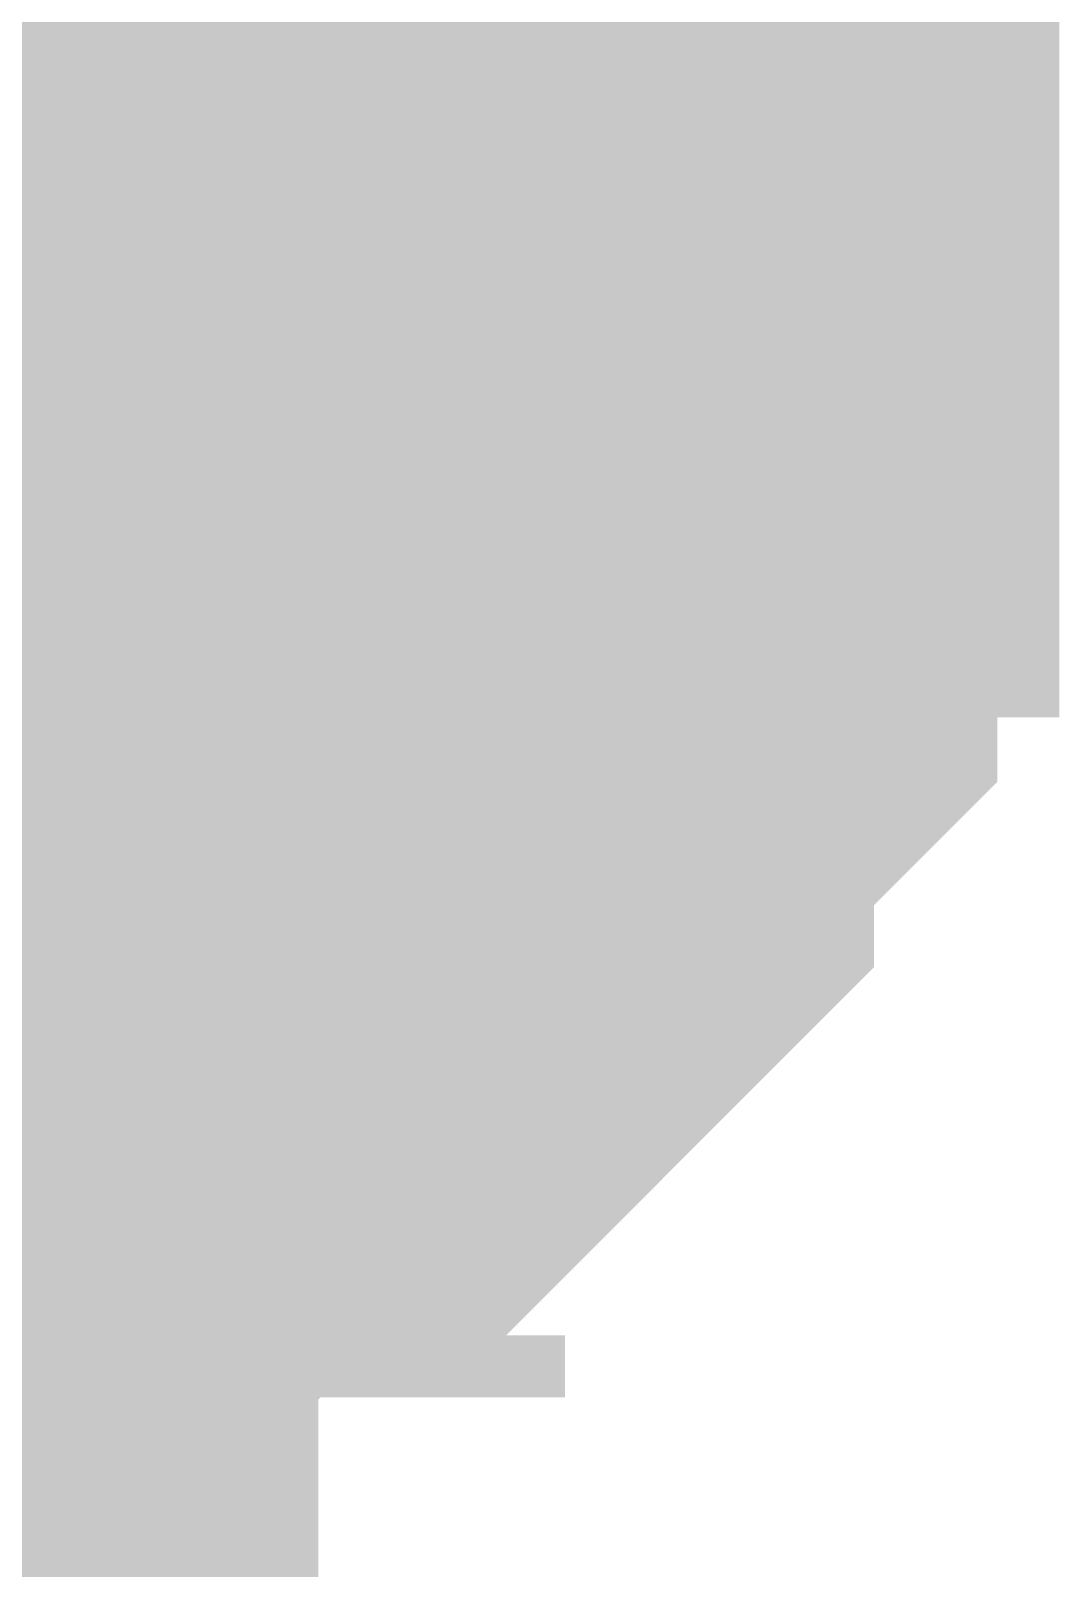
# Model space of a CAD drawing. Header units: inches. Extents: x 0 to 841, y 0 to 594.
# Drawn here: x 772.669 to 773.417, y 246.552 to 247.669 of the extents above; entities that cross this region are included whole.
import ezdxf

# ---------------------------------------------------------------- set-up
doc = ezdxf.new("R2010")
doc.units = ezdxf.units.IN
doc.layers.add('Sheet', color=255, linetype='Continuous')

msp = doc.modelspace()

# ---------------------------------------------------------------- linework, layer by layer
at = {"layer": 'Sheet'}
for points in [[(772.5037, 247.5, 0.7493, 0.7493, 0), (772.5037, 249.9705, 0.7493, 0.7493, 0)], [(772.863, 247.8593, 0.2997, 0.2997, 0), (772.863, 247.8144, 0.2997, 0.2997, 0), (772.863, 247.8144, 0.2997, 0.2997, 0), (772.9079, 247.8144, 0.2997, 0.2997, 0), (772.9079, 247.7695, 0.2997, 0.2997, 0), (772.9079, 247.7695, 0.2997, 0.2997, 0), (772.9528, 247.7246, 0.2997, 0.2997, 0), (772.9528, 247.7246, 0.2997, 0.2997, 0), (772.9528, 247.6797, 0.2997, 0.2997, 0), (772.9528, 247.6797, 0.2997, 0.2997, 0), (772.9528, 247.6348, 0.2997, 0.2997, 0), (772.9978, 247.6348, 0.2997, 0.2997, 0), (772.9978, 247.5898, 0.2997, 0.2997, 0), (772.9978, 247.5898, 0.2997, 0.2997, 0), (772.9978, 247.5449, 0.2997, 0.2997, 0), (772.9978, 247.5449, 0.2997, 0.2997, 0), (772.9978, 247.5, 0.2997, 0.2997, 0)], [(772.863, 247.8593, 0.2997, 0.2997, 0), (772.863, 247.8144, 0.2997, 0.2997, 0), (772.863, 247.8144, 0.2997, 0.2997, 0), (772.9079, 247.8144, 0.2997, 0.2997, 0), (772.9079, 247.7695, 0.2997, 0.2997, 0), (772.9079, 247.7695, 0.2997, 0.2997, 0), (772.9528, 247.7246, 0.2997, 0.2997, 0), (772.9528, 247.7246, 0.2997, 0.2997, 0), (772.9528, 247.6797, 0.2997, 0.2997, 0), (772.9528, 247.6797, 0.2997, 0.2997, 0), (772.9528, 247.6348, 0.2997, 0.2997, 0), (772.9978, 247.6348, 0.2997, 0.2997, 0), (772.9978, 247.5898, 0.2997, 0.2997, 0), (772.9978, 247.5898, 0.2997, 0.2997, 0), (772.9978, 247.5449, 0.2997, 0.2997, 0), (772.9978, 247.5449, 0.2997, 0.2997, 0), (772.9978, 247.5, 0.2997, 0.2997, 0)], [(772.863, 247.8593, 0.2997, 0.2997, 0), (772.863, 247.8144, 0.2997, 0.2997, 0), (772.863, 247.8144, 0.2997, 0.2997, 0), (772.9079, 247.8144, 0.2997, 0.2997, 0), (772.9079, 247.7695, 0.2997, 0.2997, 0), (772.9079, 247.7695, 0.2997, 0.2997, 0), (772.9528, 247.7246, 0.2997, 0.2997, 0), (772.9528, 247.7246, 0.2997, 0.2997, 0), (772.9528, 247.6797, 0.2997, 0.2997, 0), (772.9528, 247.6797, 0.2997, 0.2997, 0), (772.9528, 247.6348, 0.2997, 0.2997, 0), (772.9978, 247.6348, 0.2997, 0.2997, 0), (772.9978, 247.5898, 0.2997, 0.2997, 0), (772.9978, 247.5898, 0.2997, 0.2997, 0), (772.9978, 247.5449, 0.2997, 0.2997, 0), (772.9978, 247.5449, 0.2997, 0.2997, 0), (772.9978, 247.5, 0.2997, 0.2997, 0)], [(773.1774, 247.8593, 0.2997, 0.2997, 0), (773.1774, 247.8144, 0.2997, 0.2997, 0), (773.2223, 247.7695, 0.2997, 0.2997, 0), (773.2223, 247.7695, 0.2997, 0.2997, 0), (773.2223, 247.7246, 0.2997, 0.2997, 0), (773.2223, 247.6797, 0.2997, 0.2997, 0), (773.2673, 247.6348, 0.2997, 0.2997, 0), (773.2673, 247.5898, 0.2997, 0.2997, 0), (773.2673, 247.5898, 0.2997, 0.2997, 0), (773.2673, 247.5449, 0.2997, 0.2997, 0), (773.2673, 247.5, 0.2997, 0.2997, 0)], [(773.1774, 247.8593, 0.2997, 0.2997, 0), (773.1774, 247.8144, 0.2997, 0.2997, 0), (773.2223, 247.7695, 0.2997, 0.2997, 0), (773.2223, 247.7695, 0.2997, 0.2997, 0), (773.2223, 247.7246, 0.2997, 0.2997, 0), (773.2223, 247.6797, 0.2997, 0.2997, 0), (773.2673, 247.6348, 0.2997, 0.2997, 0), (773.2673, 247.5898, 0.2997, 0.2997, 0), (773.2673, 247.5898, 0.2997, 0.2997, 0), (773.2673, 247.5449, 0.2997, 0.2997, 0), (773.2673, 247.5, 0.2997, 0.2997, 0)], [(773.1774, 247.8593, 0.2997, 0.2997, 0), (773.1774, 247.8144, 0.2997, 0.2997, 0), (773.2223, 247.7695, 0.2997, 0.2997, 0), (773.2223, 247.7695, 0.2997, 0.2997, 0), (773.2223, 247.7246, 0.2997, 0.2997, 0), (773.2223, 247.6797, 0.2997, 0.2997, 0), (773.2673, 247.6348, 0.2997, 0.2997, 0), (773.2673, 247.5898, 0.2997, 0.2997, 0), (773.2673, 247.5898, 0.2997, 0.2997, 0), (773.2673, 247.5449, 0.2997, 0.2997, 0), (773.2673, 247.5, 0.2997, 0.2997, 0)], [(773.1774, 247.8593, 0.2997, 0.2997, 0), (773.1774, 247.8144, 0.2997, 0.2997, 0), (773.2223, 247.7695, 0.2997, 0.2997, 0), (773.2223, 247.7695, 0.2997, 0.2997, 0), (773.2223, 247.7246, 0.2997, 0.2997, 0), (773.2223, 247.6797, 0.2997, 0.2997, 0), (773.2673, 247.6348, 0.2997, 0.2997, 0), (773.2673, 247.5898, 0.2997, 0.2997, 0), (773.2673, 247.5898, 0.2997, 0.2997, 0), (773.2673, 247.5449, 0.2997, 0.2997, 0), (773.2673, 247.5, 0.2997, 0.2997, 0)], [(750.001, 247.5, 0.7493, 0.7493, 0), (757.5019, 247.5, 0.7493, 0.7493, 0), (772.5037, 247.5, 0.7493, 0.7493, 0)], [(772.5037, 247.5, 0.7493, 0.7493, 0), (772.5037, 241.975, 0.7493, 0.7493, 0)], [(772.9528, 247.7246, 0.0991, 0.0991, 0), (772.9528, 247.6797, 0.0991, 0.0991, 0), (772.9528, 247.6797, 0.0991, 0.0991, 0), (772.9528, 247.6348, 0.0991, 0.0991, 0), (772.9978, 247.6348, 0.0991, 0.0991, 0), (772.9978, 247.5898, 0.0991, 0.0991, 0), (772.9978, 247.5898, 0.0991, 0.0991, 0), (772.9978, 247.5449, 0.0991, 0.0991, 0), (772.9978, 247.5449, 0.0991, 0.0991, 0), (772.9978, 247.5, 0.0991, 0.0991, 0)], [(772.9528, 247.7246, 0.0991, 0.0991, 0), (772.9528, 247.6797, 0.0991, 0.0991, 0), (772.9528, 247.6797, 0.0991, 0.0991, 0), (772.9528, 247.6348, 0.0991, 0.0991, 0), (772.9978, 247.6348, 0.0991, 0.0991, 0), (772.9978, 247.5898, 0.0991, 0.0991, 0), (772.9978, 247.5898, 0.0991, 0.0991, 0), (772.9978, 247.5449, 0.0991, 0.0991, 0), (772.9978, 247.5449, 0.0991, 0.0991, 0), (772.9978, 247.5, 0.0991, 0.0991, 0)], [(772.9528, 247.7246, 0.0991, 0.0991, 0), (772.9528, 247.6797, 0.0991, 0.0991, 0), (772.9528, 247.6797, 0.0991, 0.0991, 0), (772.9528, 247.6348, 0.0991, 0.0991, 0), (772.9978, 247.6348, 0.0991, 0.0991, 0), (772.9978, 247.5898, 0.0991, 0.0991, 0), (772.9978, 247.5898, 0.0991, 0.0991, 0), (772.9978, 247.5449, 0.0991, 0.0991, 0), (772.9978, 247.5449, 0.0991, 0.0991, 0), (772.9978, 247.5, 0.0991, 0.0991, 0)], [(773.2223, 247.7246, 0.0991, 0.0991, 0), (773.2223, 247.6797, 0.0991, 0.0991, 0), (773.2673, 247.6348, 0.0991, 0.0991, 0), (773.2673, 247.5898, 0.0991, 0.0991, 0), (773.2673, 247.5898, 0.0991, 0.0991, 0), (773.2673, 247.5449, 0.0991, 0.0991, 0), (773.2673, 247.5, 0.0991, 0.0991, 0)], [(773.2223, 247.7246, 0.0991, 0.0991, 0), (773.2223, 247.6797, 0.0991, 0.0991, 0), (773.2673, 247.6348, 0.0991, 0.0991, 0), (773.2673, 247.5898, 0.0991, 0.0991, 0), (773.2673, 247.5898, 0.0991, 0.0991, 0), (773.2673, 247.5449, 0.0991, 0.0991, 0), (773.2673, 247.5, 0.0991, 0.0991, 0)], [(773.2223, 247.7246, 0.0991, 0.0991, 0), (773.2223, 247.6797, 0.0991, 0.0991, 0), (773.2673, 247.6348, 0.0991, 0.0991, 0), (773.2673, 247.5898, 0.0991, 0.0991, 0), (773.2673, 247.5898, 0.0991, 0.0991, 0), (773.2673, 247.5449, 0.0991, 0.0991, 0), (773.2673, 247.5, 0.0991, 0.0991, 0)], [(773.2223, 247.7246, 0.0991, 0.0991, 0), (773.2223, 247.6797, 0.0991, 0.0991, 0), (773.2673, 247.6348, 0.0991, 0.0991, 0), (773.2673, 247.5898, 0.0991, 0.0991, 0), (773.2673, 247.5898, 0.0991, 0.0991, 0), (773.2673, 247.5449, 0.0991, 0.0991, 0), (773.2673, 247.5, 0.0991, 0.0991, 0)], [(773.2673, 247.5, 0.2997, 0.2997, 0), (773.2673, 247.4551, 0.2997, 0.2997, 0), (773.2673, 247.4102, 0.2997, 0.2997, 0), (773.2673, 247.3652, 0.2997, 0.2997, 0), (773.2673, 247.3203, 0.2997, 0.2997, 0), (773.2223, 247.3203, 0.2997, 0.2997, 0), (773.2223, 247.2754, 0.2997, 0.2997, 0), (773.2223, 247.2305, 0.2997, 0.2997, 0), (773.2223, 247.1856, 0.2997, 0.2997, 0), (773.1774, 247.1407, 0.2997, 0.2997, 0), (773.1774, 247.1407, 0.2997, 0.2997, 0), (773.1325, 247.0957, 0.2997, 0.2997, 0), (773.1325, 247.0508, 0.2997, 0.2997, 0), (773.1325, 247.0508, 0.2997, 0.2997, 0), (773.0876, 247.0059, 0.2997, 0.2997, 0), (773.0427, 246.961, 0.2997, 0.2997, 0), (773.0427, 246.961, 0.2997, 0.2997, 0), (772.9978, 246.9161, 0.2997, 0.2997, 0), (772.9978, 246.9161, 0.2997, 0.2997, 0), (772.9528, 246.8711, 0.2997, 0.2997, 0), (772.9079, 246.8711, 0.2997, 0.2997, 0), (772.9079, 246.8262, 0.2997, 0.2997, 0), (772.863, 246.8262, 0.2997, 0.2997, 0), (772.8181, 246.8262, 0.2997, 0.2997, 0), (772.7732, 246.7813, 0.2997, 0.2997, 0), (772.7732, 246.7813, 0.2997, 0.2997, 0), (772.7283, 246.7813, 0.2997, 0.2997, 0), (772.6833, 246.7364, 0.2997, 0.2997, 0), (772.6384, 246.7364, 0.2997, 0.2997, 0), (772.5935, 246.7364, 0.2997, 0.2997, 0), (772.5935, 246.7364, 0.2997, 0.2997, 0), (772.5486, 246.7364, 0.2997, 0.2997, 0), (772.5037, 246.7364, 0.2997, 0.2997, 0)], [(773.2673, 247.5, 0.2997, 0.2997, 0), (773.2673, 247.4551, 0.2997, 0.2997, 0), (773.2673, 247.4102, 0.2997, 0.2997, 0), (773.2673, 247.3652, 0.2997, 0.2997, 0), (773.2673, 247.3203, 0.2997, 0.2997, 0), (773.2223, 247.3203, 0.2997, 0.2997, 0), (773.2223, 247.2754, 0.2997, 0.2997, 0), (773.2223, 247.2305, 0.2997, 0.2997, 0), (773.2223, 247.1856, 0.2997, 0.2997, 0), (773.1774, 247.1407, 0.2997, 0.2997, 0), (773.1774, 247.1407, 0.2997, 0.2997, 0), (773.1325, 247.0957, 0.2997, 0.2997, 0), (773.1325, 247.0508, 0.2997, 0.2997, 0), (773.1325, 247.0508, 0.2997, 0.2997, 0), (773.0876, 247.0059, 0.2997, 0.2997, 0), (773.0427, 246.961, 0.2997, 0.2997, 0), (773.0427, 246.961, 0.2997, 0.2997, 0), (772.9978, 246.9161, 0.2997, 0.2997, 0), (772.9978, 246.9161, 0.2997, 0.2997, 0), (772.9528, 246.8711, 0.2997, 0.2997, 0), (772.9079, 246.8711, 0.2997, 0.2997, 0), (772.9079, 246.8262, 0.2997, 0.2997, 0), (772.863, 246.8262, 0.2997, 0.2997, 0), (772.8181, 246.8262, 0.2997, 0.2997, 0), (772.7732, 246.7813, 0.2997, 0.2997, 0), (772.7732, 246.7813, 0.2997, 0.2997, 0), (772.7283, 246.7813, 0.2997, 0.2997, 0), (772.6833, 246.7364, 0.2997, 0.2997, 0), (772.6384, 246.7364, 0.2997, 0.2997, 0), (772.5935, 246.7364, 0.2997, 0.2997, 0), (772.5935, 246.7364, 0.2997, 0.2997, 0), (772.5486, 246.7364, 0.2997, 0.2997, 0), (772.5037, 246.7364, 0.2997, 0.2997, 0)], [(773.2673, 247.5, 0.2997, 0.2997, 0), (773.2673, 247.4551, 0.2997, 0.2997, 0), (773.2673, 247.4102, 0.2997, 0.2997, 0), (773.2673, 247.3652, 0.2997, 0.2997, 0), (773.2673, 247.3203, 0.2997, 0.2997, 0), (773.2223, 247.3203, 0.2997, 0.2997, 0), (773.2223, 247.2754, 0.2997, 0.2997, 0), (773.2223, 247.2305, 0.2997, 0.2997, 0), (773.2223, 247.1856, 0.2997, 0.2997, 0), (773.1774, 247.1407, 0.2997, 0.2997, 0), (773.1774, 247.1407, 0.2997, 0.2997, 0), (773.1325, 247.0957, 0.2997, 0.2997, 0), (773.1325, 247.0508, 0.2997, 0.2997, 0), (773.1325, 247.0508, 0.2997, 0.2997, 0), (773.0876, 247.0059, 0.2997, 0.2997, 0), (773.0427, 246.961, 0.2997, 0.2997, 0), (773.0427, 246.961, 0.2997, 0.2997, 0), (772.9978, 246.9161, 0.2997, 0.2997, 0), (772.9978, 246.9161, 0.2997, 0.2997, 0), (772.9528, 246.8711, 0.2997, 0.2997, 0), (772.9079, 246.8711, 0.2997, 0.2997, 0), (772.9079, 246.8262, 0.2997, 0.2997, 0), (772.863, 246.8262, 0.2997, 0.2997, 0), (772.8181, 246.8262, 0.2997, 0.2997, 0), (772.7732, 246.7813, 0.2997, 0.2997, 0), (772.7732, 246.7813, 0.2997, 0.2997, 0), (772.7283, 246.7813, 0.2997, 0.2997, 0), (772.6833, 246.7364, 0.2997, 0.2997, 0), (772.6384, 246.7364, 0.2997, 0.2997, 0), (772.5935, 246.7364, 0.2997, 0.2997, 0), (772.5935, 246.7364, 0.2997, 0.2997, 0), (772.5486, 246.7364, 0.2997, 0.2997, 0), (772.5037, 246.7364, 0.2997, 0.2997, 0)], [(773.2673, 247.5, 0.2997, 0.2997, 0), (773.2673, 247.4551, 0.2997, 0.2997, 0), (773.2673, 247.4102, 0.2997, 0.2997, 0), (773.2673, 247.3652, 0.2997, 0.2997, 0), (773.2673, 247.3203, 0.2997, 0.2997, 0), (773.2223, 247.3203, 0.2997, 0.2997, 0), (773.2223, 247.2754, 0.2997, 0.2997, 0), (773.2223, 247.2305, 0.2997, 0.2997, 0), (773.2223, 247.1856, 0.2997, 0.2997, 0), (773.1774, 247.1407, 0.2997, 0.2997, 0), (773.1774, 247.1407, 0.2997, 0.2997, 0), (773.1325, 247.0957, 0.2997, 0.2997, 0), (773.1325, 247.0508, 0.2997, 0.2997, 0), (773.1325, 247.0508, 0.2997, 0.2997, 0), (773.0876, 247.0059, 0.2997, 0.2997, 0), (773.0427, 246.961, 0.2997, 0.2997, 0), (773.0427, 246.961, 0.2997, 0.2997, 0), (772.9978, 246.9161, 0.2997, 0.2997, 0), (772.9978, 246.9161, 0.2997, 0.2997, 0), (772.9528, 246.8711, 0.2997, 0.2997, 0), (772.9079, 246.8711, 0.2997, 0.2997, 0), (772.9079, 246.8262, 0.2997, 0.2997, 0), (772.863, 246.8262, 0.2997, 0.2997, 0), (772.8181, 246.8262, 0.2997, 0.2997, 0), (772.7732, 246.7813, 0.2997, 0.2997, 0), (772.7732, 246.7813, 0.2997, 0.2997, 0), (772.7283, 246.7813, 0.2997, 0.2997, 0), (772.6833, 246.7364, 0.2997, 0.2997, 0), (772.6384, 246.7364, 0.2997, 0.2997, 0), (772.5935, 246.7364, 0.2997, 0.2997, 0), (772.5935, 246.7364, 0.2997, 0.2997, 0), (772.5486, 246.7364, 0.2997, 0.2997, 0), (772.5037, 246.7364, 0.2997, 0.2997, 0)], [(772.9978, 247.5, 0.2997, 0.2997, 0), (772.9978, 247.4551, 0.2997, 0.2997, 0), (772.9978, 247.4551, 0.2997, 0.2997, 0), (772.9978, 247.4102, 0.2997, 0.2997, 0), (772.9978, 247.3652, 0.2997, 0.2997, 0), (772.9978, 247.3652, 0.2997, 0.2997, 0), (772.9528, 247.3203, 0.2997, 0.2997, 0), (772.9528, 247.3203, 0.2997, 0.2997, 0), (772.9528, 247.2754, 0.2997, 0.2997, 0), (772.9528, 247.2754, 0.2997, 0.2997, 0), (772.9528, 247.2305, 0.2997, 0.2997, 0), (772.9079, 247.2305, 0.2997, 0.2997, 0), (772.9079, 247.1856, 0.2997, 0.2997, 0), (772.9079, 247.1856, 0.2997, 0.2997, 0), (772.863, 247.1407, 0.2997, 0.2997, 0), (772.863, 247.1407, 0.2997, 0.2997, 0), (772.863, 247.0957, 0.2997, 0.2997, 0), (772.8181, 247.0957, 0.2997, 0.2997, 0), (772.8181, 247.0957, 0.2997, 0.2997, 0), (772.8181, 247.0508, 0.2997, 0.2997, 0), (772.7732, 247.0508, 0.2997, 0.2997, 0), (772.7732, 247.0508, 0.2997, 0.2997, 0), (772.7283, 247.0059, 0.2997, 0.2997, 0), (772.7283, 247.0059, 0.2997, 0.2997, 0), (772.6833, 247.0059, 0.2997, 0.2997, 0), (772.6833, 247.0059, 0.2997, 0.2997, 0), (772.6384, 247.0059, 0.2997, 0.2997, 0), (772.6384, 246.961, 0.2997, 0.2997, 0), (772.5935, 246.961, 0.2997, 0.2997, 0), (772.5935, 246.961, 0.2997, 0.2997, 0), (772.5486, 246.961, 0.2997, 0.2997, 0), (772.5486, 246.961, 0.2997, 0.2997, 0), (772.5037, 246.961, 0.2997, 0.2997, 0)], [(772.9978, 247.5, 0.2997, 0.2997, 0), (772.9978, 247.4551, 0.2997, 0.2997, 0), (772.9978, 247.4551, 0.2997, 0.2997, 0), (772.9978, 247.4102, 0.2997, 0.2997, 0), (772.9978, 247.3652, 0.2997, 0.2997, 0), (772.9978, 247.3652, 0.2997, 0.2997, 0), (772.9528, 247.3203, 0.2997, 0.2997, 0), (772.9528, 247.3203, 0.2997, 0.2997, 0), (772.9528, 247.2754, 0.2997, 0.2997, 0), (772.9528, 247.2754, 0.2997, 0.2997, 0), (772.9528, 247.2305, 0.2997, 0.2997, 0), (772.9079, 247.2305, 0.2997, 0.2997, 0), (772.9079, 247.1856, 0.2997, 0.2997, 0), (772.9079, 247.1856, 0.2997, 0.2997, 0), (772.863, 247.1407, 0.2997, 0.2997, 0), (772.863, 247.1407, 0.2997, 0.2997, 0), (772.863, 247.0957, 0.2997, 0.2997, 0), (772.8181, 247.0957, 0.2997, 0.2997, 0), (772.8181, 247.0957, 0.2997, 0.2997, 0), (772.8181, 247.0508, 0.2997, 0.2997, 0), (772.7732, 247.0508, 0.2997, 0.2997, 0), (772.7732, 247.0508, 0.2997, 0.2997, 0), (772.7283, 247.0059, 0.2997, 0.2997, 0), (772.7283, 247.0059, 0.2997, 0.2997, 0), (772.6833, 247.0059, 0.2997, 0.2997, 0), (772.6833, 247.0059, 0.2997, 0.2997, 0), (772.6384, 247.0059, 0.2997, 0.2997, 0), (772.6384, 246.961, 0.2997, 0.2997, 0), (772.5935, 246.961, 0.2997, 0.2997, 0), (772.5935, 246.961, 0.2997, 0.2997, 0), (772.5486, 246.961, 0.2997, 0.2997, 0), (772.5486, 246.961, 0.2997, 0.2997, 0), (772.5037, 246.961, 0.2997, 0.2997, 0)], [(772.9978, 247.5, 0.2997, 0.2997, 0), (772.9978, 247.4551, 0.2997, 0.2997, 0), (772.9978, 247.4551, 0.2997, 0.2997, 0), (772.9978, 247.4102, 0.2997, 0.2997, 0), (772.9978, 247.3652, 0.2997, 0.2997, 0), (772.9978, 247.3652, 0.2997, 0.2997, 0), (772.9528, 247.3203, 0.2997, 0.2997, 0), (772.9528, 247.3203, 0.2997, 0.2997, 0), (772.9528, 247.2754, 0.2997, 0.2997, 0), (772.9528, 247.2754, 0.2997, 0.2997, 0), (772.9528, 247.2305, 0.2997, 0.2997, 0), (772.9079, 247.2305, 0.2997, 0.2997, 0), (772.9079, 247.1856, 0.2997, 0.2997, 0), (772.9079, 247.1856, 0.2997, 0.2997, 0), (772.863, 247.1407, 0.2997, 0.2997, 0), (772.863, 247.1407, 0.2997, 0.2997, 0), (772.863, 247.0957, 0.2997, 0.2997, 0), (772.8181, 247.0957, 0.2997, 0.2997, 0), (772.8181, 247.0957, 0.2997, 0.2997, 0), (772.8181, 247.0508, 0.2997, 0.2997, 0), (772.7732, 247.0508, 0.2997, 0.2997, 0), (772.7732, 247.0508, 0.2997, 0.2997, 0), (772.7283, 247.0059, 0.2997, 0.2997, 0), (772.7283, 247.0059, 0.2997, 0.2997, 0), (772.6833, 247.0059, 0.2997, 0.2997, 0), (772.6833, 247.0059, 0.2997, 0.2997, 0), (772.6384, 247.0059, 0.2997, 0.2997, 0), (772.6384, 246.961, 0.2997, 0.2997, 0), (772.5935, 246.961, 0.2997, 0.2997, 0), (772.5935, 246.961, 0.2997, 0.2997, 0), (772.5486, 246.961, 0.2997, 0.2997, 0), (772.5486, 246.961, 0.2997, 0.2997, 0), (772.5037, 246.961, 0.2997, 0.2997, 0)], [(772.9978, 247.5, 0.2997, 0.2997, 0), (772.9978, 247.5, 0.2997, 0.2997, 0), (772.9978, 247.5, 0.2997, 0.2997, 0), (772.9978, 247.5, 0.2997, 0.2997, 0), (772.9978, 247.5, 0.2997, 0.2997, 0), (772.9978, 247.5, 0.2997, 0.2997, 0), (772.9978, 247.5, 0.2997, 0.2997, 0), (772.9978, 247.5, 0.2997, 0.2997, 0), (772.9978, 247.5, 0.2997, 0.2997, 0), (772.9978, 247.5, 0.2997, 0.2997, 0), (772.9978, 247.5, 0.2997, 0.2997, 0), (772.9978, 247.5, 0.2997, 0.2997, 0), (772.9978, 247.5, 0.2997, 0.2997, 0), (772.9978, 247.5, 0.2997, 0.2997, 0), (772.9978, 247.5, 0.2997, 0.2997, 0), (772.9978, 247.5, 0.2997, 0.2997, 0), (772.9978, 247.5, 0.2997, 0.2997, 0), (772.9978, 247.5, 0.2997, 0.2997, 0), (772.9978, 247.5, 0.2997, 0.2997, 0), (772.9978, 247.5, 0.2997, 0.2997, 0), (772.9978, 247.5, 0.2997, 0.2997, 0), (772.9978, 247.5, 0.2997, 0.2997, 0), (772.9978, 247.5, 0.2997, 0.2997, 0), (772.9978, 247.5, 0.2997, 0.2997, 0), (772.9978, 247.5, 0.2997, 0.2997, 0), (772.9978, 247.5, 0.2997, 0.2997, 0), (772.9978, 247.5, 0.2997, 0.2997, 0), (772.9978, 247.5, 0.2997, 0.2997, 0), (772.9978, 247.5, 0.2997, 0.2997, 0), (772.9978, 247.5, 0.2997, 0.2997, 0), (772.9978, 247.5, 0.2997, 0.2997, 0), (772.9978, 247.5, 0.2997, 0.2997, 0), (772.9978, 247.5, 0.2997, 0.2997, 0)], [(772.9978, 247.5, 0.2997, 0.2997, 0), (772.9978, 247.5, 0.2997, 0.2997, 0)], [(772.9978, 247.5, 0.2997, 0.2997, 0), (772.9978, 247.5, 0.2997, 0.2997, 0), (772.9978, 247.5, 0.2997, 0.2997, 0), (772.9978, 247.5, 0.2997, 0.2997, 0), (772.9978, 247.5, 0.2997, 0.2997, 0), (772.9978, 247.5, 0.2997, 0.2997, 0), (772.9978, 247.5, 0.2997, 0.2997, 0), (772.9978, 247.5, 0.2997, 0.2997, 0), (772.9978, 247.5, 0.2997, 0.2997, 0), (772.9978, 247.5, 0.2997, 0.2997, 0), (772.9978, 247.5, 0.2997, 0.2997, 0), (772.9978, 247.5, 0.2997, 0.2997, 0), (772.9978, 247.5, 0.2997, 0.2997, 0), (772.9978, 247.5, 0.2997, 0.2997, 0), (772.9978, 247.5, 0.2997, 0.2997, 0), (772.9978, 247.5, 0.2997, 0.2997, 0), (772.9978, 247.5, 0.2997, 0.2997, 0), (772.9978, 247.5, 0.2997, 0.2997, 0), (772.9978, 247.5, 0.2997, 0.2997, 0), (772.9978, 247.5, 0.2997, 0.2997, 0), (772.9978, 247.5, 0.2997, 0.2997, 0), (772.9978, 247.5, 0.2997, 0.2997, 0), (772.9978, 247.5, 0.2997, 0.2997, 0), (772.9978, 247.5, 0.2997, 0.2997, 0), (772.9978, 247.5, 0.2997, 0.2997, 0), (772.9978, 247.5, 0.2997, 0.2997, 0), (772.9978, 247.5, 0.2997, 0.2997, 0), (772.9978, 247.5, 0.2997, 0.2997, 0), (772.9978, 247.5, 0.2997, 0.2997, 0), (772.9978, 247.5, 0.2997, 0.2997, 0), (772.9978, 247.5, 0.2997, 0.2997, 0), (772.9978, 247.5, 0.2997, 0.2997, 0), (772.9978, 247.5, 0.2997, 0.2997, 0)], [(772.9978, 247.5, 0.2997, 0.2997, 0), (772.9978, 247.5, 0.2997, 0.2997, 0)], [(772.9978, 247.5, 0.2997, 0.2997, 0), (772.9978, 247.5, 0.2997, 0.2997, 0), (772.9978, 247.5, 0.2997, 0.2997, 0), (772.9978, 247.5, 0.2997, 0.2997, 0), (772.9978, 247.5, 0.2997, 0.2997, 0), (772.9978, 247.5, 0.2997, 0.2997, 0), (772.9978, 247.5, 0.2997, 0.2997, 0), (772.9978, 247.5, 0.2997, 0.2997, 0), (772.9978, 247.5, 0.2997, 0.2997, 0), (772.9978, 247.5, 0.2997, 0.2997, 0), (772.9978, 247.5, 0.2997, 0.2997, 0), (772.9978, 247.5, 0.2997, 0.2997, 0), (772.9978, 247.5, 0.2997, 0.2997, 0), (772.9978, 247.5, 0.2997, 0.2997, 0), (772.9978, 247.5, 0.2997, 0.2997, 0), (772.9978, 247.5, 0.2997, 0.2997, 0), (772.9978, 247.5, 0.2997, 0.2997, 0), (772.9978, 247.5, 0.2997, 0.2997, 0), (772.9978, 247.5, 0.2997, 0.2997, 0), (772.9978, 247.5, 0.2997, 0.2997, 0), (772.9978, 247.5, 0.2997, 0.2997, 0), (772.9978, 247.5, 0.2997, 0.2997, 0), (772.9978, 247.5, 0.2997, 0.2997, 0), (772.9978, 247.5, 0.2997, 0.2997, 0), (772.9978, 247.5, 0.2997, 0.2997, 0), (772.9978, 247.5, 0.2997, 0.2997, 0), (772.9978, 247.5, 0.2997, 0.2997, 0), (772.9978, 247.5, 0.2997, 0.2997, 0), (772.9978, 247.5, 0.2997, 0.2997, 0), (772.9978, 247.5, 0.2997, 0.2997, 0), (772.9978, 247.5, 0.2997, 0.2997, 0), (772.9978, 247.5, 0.2997, 0.2997, 0), (772.9978, 247.5, 0.2997, 0.2997, 0)], [(772.9978, 247.5, 0.2997, 0.2997, 0), (772.9978, 247.5, 0.2997, 0.2997, 0)], [(773.2673, 247.5, 0.2997, 0.2997, 0), (773.2673, 247.5, 0.2997, 0.2997, 0), (773.2673, 247.5, 0.2997, 0.2997, 0), (773.2673, 247.5, 0.2997, 0.2997, 0), (773.2673, 247.5, 0.2997, 0.2997, 0), (773.2673, 247.5, 0.2997, 0.2997, 0), (773.2673, 247.5, 0.2997, 0.2997, 0), (773.2673, 247.5, 0.2997, 0.2997, 0), (773.2673, 247.5, 0.2997, 0.2997, 0), (773.2673, 247.5, 0.2997, 0.2997, 0), (773.2673, 247.5, 0.2997, 0.2997, 0), (773.2673, 247.5, 0.2997, 0.2997, 0), (773.2673, 247.5, 0.2997, 0.2997, 0), (773.2673, 247.5, 0.2997, 0.2997, 0), (773.2673, 247.5, 0.2997, 0.2997, 0), (773.2673, 247.5, 0.2997, 0.2997, 0), (773.2673, 247.5, 0.2997, 0.2997, 0), (773.2673, 247.5, 0.2997, 0.2997, 0), (773.2673, 247.5, 0.2997, 0.2997, 0), (773.2673, 247.5, 0.2997, 0.2997, 0), (773.2673, 247.5, 0.2997, 0.2997, 0), (773.2673, 247.5, 0.2997, 0.2997, 0), (773.2673, 247.5, 0.2997, 0.2997, 0), (773.2673, 247.5, 0.2997, 0.2997, 0), (773.2673, 247.5, 0.2997, 0.2997, 0), (773.2673, 247.5, 0.2997, 0.2997, 0), (773.2673, 247.5, 0.2997, 0.2997, 0), (773.2673, 247.5, 0.2997, 0.2997, 0), (773.2673, 247.5, 0.2997, 0.2997, 0), (773.2673, 247.5, 0.2997, 0.2997, 0), (773.2673, 247.5, 0.2997, 0.2997, 0), (773.2673, 247.5, 0.2997, 0.2997, 0), (773.2673, 247.5, 0.2997, 0.2997, 0)], [(773.2673, 247.5, 0.2997, 0.2997, 0), (773.2673, 247.5, 0.2997, 0.2997, 0)], [(773.2673, 247.5, 0.2997, 0.2997, 0), (773.2673, 247.5, 0.2997, 0.2997, 0), (773.2673, 247.5, 0.2997, 0.2997, 0), (773.2673, 247.5, 0.2997, 0.2997, 0), (773.2673, 247.5, 0.2997, 0.2997, 0), (773.2673, 247.5, 0.2997, 0.2997, 0), (773.2673, 247.5, 0.2997, 0.2997, 0), (773.2673, 247.5, 0.2997, 0.2997, 0), (773.2673, 247.5, 0.2997, 0.2997, 0), (773.2673, 247.5, 0.2997, 0.2997, 0), (773.2673, 247.5, 0.2997, 0.2997, 0), (773.2673, 247.5, 0.2997, 0.2997, 0), (773.2673, 247.5, 0.2997, 0.2997, 0), (773.2673, 247.5, 0.2997, 0.2997, 0), (773.2673, 247.5, 0.2997, 0.2997, 0), (773.2673, 247.5, 0.2997, 0.2997, 0), (773.2673, 247.5, 0.2997, 0.2997, 0), (773.2673, 247.5, 0.2997, 0.2997, 0), (773.2673, 247.5, 0.2997, 0.2997, 0), (773.2673, 247.5, 0.2997, 0.2997, 0), (773.2673, 247.5, 0.2997, 0.2997, 0), (773.2673, 247.5, 0.2997, 0.2997, 0), (773.2673, 247.5, 0.2997, 0.2997, 0), (773.2673, 247.5, 0.2997, 0.2997, 0), (773.2673, 247.5, 0.2997, 0.2997, 0), (773.2673, 247.5, 0.2997, 0.2997, 0), (773.2673, 247.5, 0.2997, 0.2997, 0), (773.2673, 247.5, 0.2997, 0.2997, 0), (773.2673, 247.5, 0.2997, 0.2997, 0), (773.2673, 247.5, 0.2997, 0.2997, 0), (773.2673, 247.5, 0.2997, 0.2997, 0), (773.2673, 247.5, 0.2997, 0.2997, 0), (773.2673, 247.5, 0.2997, 0.2997, 0)], [(773.2673, 247.5, 0.2997, 0.2997, 0), (773.2673, 247.5, 0.2997, 0.2997, 0)], [(773.2673, 247.5, 0.2997, 0.2997, 0), (773.2673, 247.5, 0.2997, 0.2997, 0), (773.2673, 247.5, 0.2997, 0.2997, 0), (773.2673, 247.5, 0.2997, 0.2997, 0), (773.2673, 247.5, 0.2997, 0.2997, 0), (773.2673, 247.5, 0.2997, 0.2997, 0), (773.2673, 247.5, 0.2997, 0.2997, 0), (773.2673, 247.5, 0.2997, 0.2997, 0), (773.2673, 247.5, 0.2997, 0.2997, 0), (773.2673, 247.5, 0.2997, 0.2997, 0), (773.2673, 247.5, 0.2997, 0.2997, 0), (773.2673, 247.5, 0.2997, 0.2997, 0), (773.2673, 247.5, 0.2997, 0.2997, 0), (773.2673, 247.5, 0.2997, 0.2997, 0), (773.2673, 247.5, 0.2997, 0.2997, 0), (773.2673, 247.5, 0.2997, 0.2997, 0), (773.2673, 247.5, 0.2997, 0.2997, 0), (773.2673, 247.5, 0.2997, 0.2997, 0), (773.2673, 247.5, 0.2997, 0.2997, 0), (773.2673, 247.5, 0.2997, 0.2997, 0), (773.2673, 247.5, 0.2997, 0.2997, 0), (773.2673, 247.5, 0.2997, 0.2997, 0), (773.2673, 247.5, 0.2997, 0.2997, 0), (773.2673, 247.5, 0.2997, 0.2997, 0), (773.2673, 247.5, 0.2997, 0.2997, 0), (773.2673, 247.5, 0.2997, 0.2997, 0), (773.2673, 247.5, 0.2997, 0.2997, 0), (773.2673, 247.5, 0.2997, 0.2997, 0), (773.2673, 247.5, 0.2997, 0.2997, 0), (773.2673, 247.5, 0.2997, 0.2997, 0), (773.2673, 247.5, 0.2997, 0.2997, 0), (773.2673, 247.5, 0.2997, 0.2997, 0), (773.2673, 247.5, 0.2997, 0.2997, 0)], [(773.2673, 247.5, 0.2997, 0.2997, 0), (773.2673, 247.5, 0.2997, 0.2997, 0)], [(773.2673, 247.5, 0.2997, 0.2997, 0), (773.2673, 247.5, 0.2997, 0.2997, 0), (773.2673, 247.5, 0.2997, 0.2997, 0), (773.2673, 247.5, 0.2997, 0.2997, 0), (773.2673, 247.5, 0.2997, 0.2997, 0), (773.2673, 247.5, 0.2997, 0.2997, 0), (773.2673, 247.5, 0.2997, 0.2997, 0), (773.2673, 247.5, 0.2997, 0.2997, 0), (773.2673, 247.5, 0.2997, 0.2997, 0), (773.2673, 247.5, 0.2997, 0.2997, 0), (773.2673, 247.5, 0.2997, 0.2997, 0), (773.2673, 247.5, 0.2997, 0.2997, 0), (773.2673, 247.5, 0.2997, 0.2997, 0), (773.2673, 247.5, 0.2997, 0.2997, 0), (773.2673, 247.5, 0.2997, 0.2997, 0), (773.2673, 247.5, 0.2997, 0.2997, 0), (773.2673, 247.5, 0.2997, 0.2997, 0), (773.2673, 247.5, 0.2997, 0.2997, 0), (773.2673, 247.5, 0.2997, 0.2997, 0), (773.2673, 247.5, 0.2997, 0.2997, 0), (773.2673, 247.5, 0.2997, 0.2997, 0), (773.2673, 247.5, 0.2997, 0.2997, 0), (773.2673, 247.5, 0.2997, 0.2997, 0), (773.2673, 247.5, 0.2997, 0.2997, 0), (773.2673, 247.5, 0.2997, 0.2997, 0), (773.2673, 247.5, 0.2997, 0.2997, 0), (773.2673, 247.5, 0.2997, 0.2997, 0), (773.2673, 247.5, 0.2997, 0.2997, 0), (773.2673, 247.5, 0.2997, 0.2997, 0), (773.2673, 247.5, 0.2997, 0.2997, 0), (773.2673, 247.5, 0.2997, 0.2997, 0), (773.2673, 247.5, 0.2997, 0.2997, 0), (773.2673, 247.5, 0.2997, 0.2997, 0)], [(773.2673, 247.5, 0.2997, 0.2997, 0), (773.2673, 247.5, 0.2997, 0.2997, 0)], [(773.2673, 247.5, 0.0991, 0.0991, 0), (773.2673, 247.4551, 0.0991, 0.0991, 0), (773.2673, 247.4102, 0.0991, 0.0991, 0), (773.2673, 247.3652, 0.0991, 0.0991, 0), (773.2673, 247.3203, 0.0991, 0.0991, 0), (773.2223, 247.3203, 0.0991, 0.0991, 0), (773.2223, 247.2754, 0.0991, 0.0991, 0), (773.2223, 247.2305, 0.0991, 0.0991, 0), (773.2223, 247.1856, 0.0991, 0.0991, 0), (773.1774, 247.1407, 0.0991, 0.0991, 0), (773.1774, 247.1407, 0.0991, 0.0991, 0), (773.1325, 247.0957, 0.0991, 0.0991, 0), (773.1325, 247.0508, 0.0991, 0.0991, 0), (773.1325, 247.0508, 0.0991, 0.0991, 0), (773.0876, 247.0059, 0.0991, 0.0991, 0), (773.0427, 246.961, 0.0991, 0.0991, 0), (773.0427, 246.961, 0.0991, 0.0991, 0), (772.9978, 246.9161, 0.0991, 0.0991, 0), (772.9978, 246.9161, 0.0991, 0.0991, 0), (772.9528, 246.8711, 0.0991, 0.0991, 0), (772.9079, 246.8711, 0.0991, 0.0991, 0), (772.9079, 246.8262, 0.0991, 0.0991, 0), (772.863, 246.8262, 0.0991, 0.0991, 0), (772.8181, 246.8262, 0.0991, 0.0991, 0), (772.7732, 246.7813, 0.0991, 0.0991, 0), (772.7732, 246.7813, 0.0991, 0.0991, 0), (772.7283, 246.7813, 0.0991, 0.0991, 0), (772.6833, 246.7364, 0.0991, 0.0991, 0), (772.6384, 246.7364, 0.0991, 0.0991, 0), (772.5935, 246.7364, 0.0991, 0.0991, 0)], [(773.2673, 247.5, 0.0991, 0.0991, 0), (773.2673, 247.4551, 0.0991, 0.0991, 0), (773.2673, 247.4102, 0.0991, 0.0991, 0), (773.2673, 247.3652, 0.0991, 0.0991, 0), (773.2673, 247.3203, 0.0991, 0.0991, 0), (773.2223, 247.3203, 0.0991, 0.0991, 0), (773.2223, 247.2754, 0.0991, 0.0991, 0), (773.2223, 247.2305, 0.0991, 0.0991, 0), (773.2223, 247.1856, 0.0991, 0.0991, 0), (773.1774, 247.1407, 0.0991, 0.0991, 0), (773.1774, 247.1407, 0.0991, 0.0991, 0), (773.1325, 247.0957, 0.0991, 0.0991, 0), (773.1325, 247.0508, 0.0991, 0.0991, 0), (773.1325, 247.0508, 0.0991, 0.0991, 0), (773.0876, 247.0059, 0.0991, 0.0991, 0), (773.0427, 246.961, 0.0991, 0.0991, 0), (773.0427, 246.961, 0.0991, 0.0991, 0), (772.9978, 246.9161, 0.0991, 0.0991, 0), (772.9978, 246.9161, 0.0991, 0.0991, 0), (772.9528, 246.8711, 0.0991, 0.0991, 0), (772.9079, 246.8711, 0.0991, 0.0991, 0), (772.9079, 246.8262, 0.0991, 0.0991, 0), (772.863, 246.8262, 0.0991, 0.0991, 0), (772.8181, 246.8262, 0.0991, 0.0991, 0), (772.7732, 246.7813, 0.0991, 0.0991, 0), (772.7732, 246.7813, 0.0991, 0.0991, 0), (772.7283, 246.7813, 0.0991, 0.0991, 0), (772.6833, 246.7364, 0.0991, 0.0991, 0), (772.6384, 246.7364, 0.0991, 0.0991, 0), (772.5935, 246.7364, 0.0991, 0.0991, 0)], [(773.2673, 247.5, 0.0991, 0.0991, 0), (773.2673, 247.4551, 0.0991, 0.0991, 0), (773.2673, 247.4102, 0.0991, 0.0991, 0), (773.2673, 247.3652, 0.0991, 0.0991, 0), (773.2673, 247.3203, 0.0991, 0.0991, 0), (773.2223, 247.3203, 0.0991, 0.0991, 0), (773.2223, 247.2754, 0.0991, 0.0991, 0), (773.2223, 247.2305, 0.0991, 0.0991, 0), (773.2223, 247.1856, 0.0991, 0.0991, 0), (773.1774, 247.1407, 0.0991, 0.0991, 0), (773.1774, 247.1407, 0.0991, 0.0991, 0), (773.1325, 247.0957, 0.0991, 0.0991, 0), (773.1325, 247.0508, 0.0991, 0.0991, 0), (773.1325, 247.0508, 0.0991, 0.0991, 0), (773.0876, 247.0059, 0.0991, 0.0991, 0), (773.0427, 246.961, 0.0991, 0.0991, 0), (773.0427, 246.961, 0.0991, 0.0991, 0), (772.9978, 246.9161, 0.0991, 0.0991, 0), (772.9978, 246.9161, 0.0991, 0.0991, 0), (772.9528, 246.8711, 0.0991, 0.0991, 0), (772.9079, 246.8711, 0.0991, 0.0991, 0), (772.9079, 246.8262, 0.0991, 0.0991, 0), (772.863, 246.8262, 0.0991, 0.0991, 0), (772.8181, 246.8262, 0.0991, 0.0991, 0), (772.7732, 246.7813, 0.0991, 0.0991, 0), (772.7732, 246.7813, 0.0991, 0.0991, 0), (772.7283, 246.7813, 0.0991, 0.0991, 0), (772.6833, 246.7364, 0.0991, 0.0991, 0), (772.6384, 246.7364, 0.0991, 0.0991, 0), (772.5935, 246.7364, 0.0991, 0.0991, 0)], [(773.2673, 247.5, 0.0991, 0.0991, 0), (773.2673, 247.4551, 0.0991, 0.0991, 0), (773.2673, 247.4102, 0.0991, 0.0991, 0), (773.2673, 247.3652, 0.0991, 0.0991, 0), (773.2673, 247.3203, 0.0991, 0.0991, 0), (773.2223, 247.3203, 0.0991, 0.0991, 0), (773.2223, 247.2754, 0.0991, 0.0991, 0), (773.2223, 247.2305, 0.0991, 0.0991, 0), (773.2223, 247.1856, 0.0991, 0.0991, 0), (773.1774, 247.1407, 0.0991, 0.0991, 0), (773.1774, 247.1407, 0.0991, 0.0991, 0), (773.1325, 247.0957, 0.0991, 0.0991, 0), (773.1325, 247.0508, 0.0991, 0.0991, 0), (773.1325, 247.0508, 0.0991, 0.0991, 0), (773.0876, 247.0059, 0.0991, 0.0991, 0), (773.0427, 246.961, 0.0991, 0.0991, 0), (773.0427, 246.961, 0.0991, 0.0991, 0), (772.9978, 246.9161, 0.0991, 0.0991, 0), (772.9978, 246.9161, 0.0991, 0.0991, 0), (772.9528, 246.8711, 0.0991, 0.0991, 0), (772.9079, 246.8711, 0.0991, 0.0991, 0), (772.9079, 246.8262, 0.0991, 0.0991, 0), (772.863, 246.8262, 0.0991, 0.0991, 0), (772.8181, 246.8262, 0.0991, 0.0991, 0), (772.7732, 246.7813, 0.0991, 0.0991, 0), (772.7732, 246.7813, 0.0991, 0.0991, 0), (772.7283, 246.7813, 0.0991, 0.0991, 0), (772.6833, 246.7364, 0.0991, 0.0991, 0), (772.6384, 246.7364, 0.0991, 0.0991, 0), (772.5935, 246.7364, 0.0991, 0.0991, 0)], [(772.9978, 247.5, 0.0991, 0.0991, 0), (772.9978, 247.4551, 0.0991, 0.0991, 0), (772.9978, 247.4551, 0.0991, 0.0991, 0), (772.9978, 247.4102, 0.0991, 0.0991, 0), (772.9978, 247.3652, 0.0991, 0.0991, 0), (772.9978, 247.3652, 0.0991, 0.0991, 0), (772.9528, 247.3203, 0.0991, 0.0991, 0), (772.9528, 247.3203, 0.0991, 0.0991, 0), (772.9528, 247.2754, 0.0991, 0.0991, 0), (772.9528, 247.2754, 0.0991, 0.0991, 0), (772.9528, 247.2305, 0.0991, 0.0991, 0), (772.9079, 247.2305, 0.0991, 0.0991, 0), (772.9079, 247.1856, 0.0991, 0.0991, 0), (772.9079, 247.1856, 0.0991, 0.0991, 0), (772.863, 247.1407, 0.0991, 0.0991, 0), (772.863, 247.1407, 0.0991, 0.0991, 0), (772.863, 247.0957, 0.0991, 0.0991, 0), (772.8181, 247.0957, 0.0991, 0.0991, 0), (772.8181, 247.0957, 0.0991, 0.0991, 0), (772.8181, 247.0508, 0.0991, 0.0991, 0), (772.7732, 247.0508, 0.0991, 0.0991, 0), (772.7732, 247.0508, 0.0991, 0.0991, 0), (772.7283, 247.0059, 0.0991, 0.0991, 0), (772.7283, 247.0059, 0.0991, 0.0991, 0), (772.6833, 247.0059, 0.0991, 0.0991, 0), (772.6833, 247.0059, 0.0991, 0.0991, 0), (772.6384, 247.0059, 0.0991, 0.0991, 0), (772.6384, 246.961, 0.0991, 0.0991, 0), (772.5935, 246.961, 0.0991, 0.0991, 0)], [(772.9978, 247.5, 0.0991, 0.0991, 0), (772.9978, 247.4551, 0.0991, 0.0991, 0), (772.9978, 247.4551, 0.0991, 0.0991, 0), (772.9978, 247.4102, 0.0991, 0.0991, 0), (772.9978, 247.3652, 0.0991, 0.0991, 0), (772.9978, 247.3652, 0.0991, 0.0991, 0), (772.9528, 247.3203, 0.0991, 0.0991, 0), (772.9528, 247.3203, 0.0991, 0.0991, 0), (772.9528, 247.2754, 0.0991, 0.0991, 0), (772.9528, 247.2754, 0.0991, 0.0991, 0), (772.9528, 247.2305, 0.0991, 0.0991, 0), (772.9079, 247.2305, 0.0991, 0.0991, 0), (772.9079, 247.1856, 0.0991, 0.0991, 0), (772.9079, 247.1856, 0.0991, 0.0991, 0), (772.863, 247.1407, 0.0991, 0.0991, 0), (772.863, 247.1407, 0.0991, 0.0991, 0), (772.863, 247.0957, 0.0991, 0.0991, 0), (772.8181, 247.0957, 0.0991, 0.0991, 0), (772.8181, 247.0957, 0.0991, 0.0991, 0), (772.8181, 247.0508, 0.0991, 0.0991, 0), (772.7732, 247.0508, 0.0991, 0.0991, 0), (772.7732, 247.0508, 0.0991, 0.0991, 0), (772.7283, 247.0059, 0.0991, 0.0991, 0), (772.7283, 247.0059, 0.0991, 0.0991, 0), (772.6833, 247.0059, 0.0991, 0.0991, 0), (772.6833, 247.0059, 0.0991, 0.0991, 0), (772.6384, 247.0059, 0.0991, 0.0991, 0), (772.6384, 246.961, 0.0991, 0.0991, 0), (772.5935, 246.961, 0.0991, 0.0991, 0)], [(772.9978, 247.5, 0.0991, 0.0991, 0), (772.9978, 247.4551, 0.0991, 0.0991, 0), (772.9978, 247.4551, 0.0991, 0.0991, 0), (772.9978, 247.4102, 0.0991, 0.0991, 0), (772.9978, 247.3652, 0.0991, 0.0991, 0), (772.9978, 247.3652, 0.0991, 0.0991, 0), (772.9528, 247.3203, 0.0991, 0.0991, 0), (772.9528, 247.3203, 0.0991, 0.0991, 0), (772.9528, 247.2754, 0.0991, 0.0991, 0), (772.9528, 247.2754, 0.0991, 0.0991, 0), (772.9528, 247.2305, 0.0991, 0.0991, 0), (772.9079, 247.2305, 0.0991, 0.0991, 0), (772.9079, 247.1856, 0.0991, 0.0991, 0), (772.9079, 247.1856, 0.0991, 0.0991, 0), (772.863, 247.1407, 0.0991, 0.0991, 0), (772.863, 247.1407, 0.0991, 0.0991, 0), (772.863, 247.0957, 0.0991, 0.0991, 0), (772.8181, 247.0957, 0.0991, 0.0991, 0), (772.8181, 247.0957, 0.0991, 0.0991, 0), (772.8181, 247.0508, 0.0991, 0.0991, 0), (772.7732, 247.0508, 0.0991, 0.0991, 0), (772.7732, 247.0508, 0.0991, 0.0991, 0), (772.7283, 247.0059, 0.0991, 0.0991, 0), (772.7283, 247.0059, 0.0991, 0.0991, 0), (772.6833, 247.0059, 0.0991, 0.0991, 0), (772.6833, 247.0059, 0.0991, 0.0991, 0), (772.6384, 247.0059, 0.0991, 0.0991, 0), (772.6384, 246.961, 0.0991, 0.0991, 0), (772.5935, 246.961, 0.0991, 0.0991, 0)], [(772.9978, 247.5, 0.0991, 0.0991, 0), (772.9978, 247.5, 0.0991, 0.0991, 0), (772.9978, 247.5, 0.0991, 0.0991, 0), (772.9978, 247.5, 0.0991, 0.0991, 0), (772.9978, 247.5, 0.0991, 0.0991, 0), (772.9978, 247.5, 0.0991, 0.0991, 0), (772.9978, 247.5, 0.0991, 0.0991, 0), (772.9978, 247.5, 0.0991, 0.0991, 0), (772.9978, 247.5, 0.0991, 0.0991, 0), (772.9978, 247.5, 0.0991, 0.0991, 0), (772.9978, 247.5, 0.0991, 0.0991, 0), (772.9978, 247.5, 0.0991, 0.0991, 0), (772.9978, 247.5, 0.0991, 0.0991, 0), (772.9978, 247.5, 0.0991, 0.0991, 0), (772.9978, 247.5, 0.0991, 0.0991, 0), (772.9978, 247.5, 0.0991, 0.0991, 0), (772.9978, 247.5, 0.0991, 0.0991, 0), (772.9978, 247.5, 0.0991, 0.0991, 0), (772.9978, 247.5, 0.0991, 0.0991, 0), (772.9978, 247.5, 0.0991, 0.0991, 0), (772.9978, 247.5, 0.0991, 0.0991, 0), (772.9978, 247.5, 0.0991, 0.0991, 0), (772.9978, 247.5, 0.0991, 0.0991, 0), (772.9978, 247.5, 0.0991, 0.0991, 0), (772.9978, 247.5, 0.0991, 0.0991, 0), (772.9978, 247.5, 0.0991, 0.0991, 0), (772.9978, 247.5, 0.0991, 0.0991, 0), (772.9978, 247.5, 0.0991, 0.0991, 0), (772.9978, 247.5, 0.0991, 0.0991, 0), (772.9978, 247.5, 0.0991, 0.0991, 0), (772.9978, 247.5, 0.0991, 0.0991, 0), (772.9978, 247.5, 0.0991, 0.0991, 0), (772.9978, 247.5, 0.0991, 0.0991, 0)], [(772.9978, 247.5, 0.0991, 0.0991, 0), (772.9978, 247.5, 0.0991, 0.0991, 0)], [(772.9978, 247.5, 0.0991, 0.0991, 0), (772.9978, 247.5, 0.0991, 0.0991, 0), (772.9978, 247.5, 0.0991, 0.0991, 0), (772.9978, 247.5, 0.0991, 0.0991, 0), (772.9978, 247.5, 0.0991, 0.0991, 0), (772.9978, 247.5, 0.0991, 0.0991, 0), (772.9978, 247.5, 0.0991, 0.0991, 0), (772.9978, 247.5, 0.0991, 0.0991, 0), (772.9978, 247.5, 0.0991, 0.0991, 0), (772.9978, 247.5, 0.0991, 0.0991, 0), (772.9978, 247.5, 0.0991, 0.0991, 0), (772.9978, 247.5, 0.0991, 0.0991, 0), (772.9978, 247.5, 0.0991, 0.0991, 0), (772.9978, 247.5, 0.0991, 0.0991, 0), (772.9978, 247.5, 0.0991, 0.0991, 0), (772.9978, 247.5, 0.0991, 0.0991, 0), (772.9978, 247.5, 0.0991, 0.0991, 0), (772.9978, 247.5, 0.0991, 0.0991, 0), (772.9978, 247.5, 0.0991, 0.0991, 0), (772.9978, 247.5, 0.0991, 0.0991, 0), (772.9978, 247.5, 0.0991, 0.0991, 0), (772.9978, 247.5, 0.0991, 0.0991, 0), (772.9978, 247.5, 0.0991, 0.0991, 0), (772.9978, 247.5, 0.0991, 0.0991, 0), (772.9978, 247.5, 0.0991, 0.0991, 0), (772.9978, 247.5, 0.0991, 0.0991, 0), (772.9978, 247.5, 0.0991, 0.0991, 0), (772.9978, 247.5, 0.0991, 0.0991, 0), (772.9978, 247.5, 0.0991, 0.0991, 0), (772.9978, 247.5, 0.0991, 0.0991, 0), (772.9978, 247.5, 0.0991, 0.0991, 0), (772.9978, 247.5, 0.0991, 0.0991, 0), (772.9978, 247.5, 0.0991, 0.0991, 0)], [(772.9978, 247.5, 0.0991, 0.0991, 0), (772.9978, 247.5, 0.0991, 0.0991, 0)], [(772.9978, 247.5, 0.0991, 0.0991, 0), (772.9978, 247.5, 0.0991, 0.0991, 0), (772.9978, 247.5, 0.0991, 0.0991, 0), (772.9978, 247.5, 0.0991, 0.0991, 0), (772.9978, 247.5, 0.0991, 0.0991, 0), (772.9978, 247.5, 0.0991, 0.0991, 0), (772.9978, 247.5, 0.0991, 0.0991, 0), (772.9978, 247.5, 0.0991, 0.0991, 0), (772.9978, 247.5, 0.0991, 0.0991, 0), (772.9978, 247.5, 0.0991, 0.0991, 0), (772.9978, 247.5, 0.0991, 0.0991, 0), (772.9978, 247.5, 0.0991, 0.0991, 0), (772.9978, 247.5, 0.0991, 0.0991, 0), (772.9978, 247.5, 0.0991, 0.0991, 0), (772.9978, 247.5, 0.0991, 0.0991, 0), (772.9978, 247.5, 0.0991, 0.0991, 0), (772.9978, 247.5, 0.0991, 0.0991, 0), (772.9978, 247.5, 0.0991, 0.0991, 0), (772.9978, 247.5, 0.0991, 0.0991, 0), (772.9978, 247.5, 0.0991, 0.0991, 0), (772.9978, 247.5, 0.0991, 0.0991, 0), (772.9978, 247.5, 0.0991, 0.0991, 0), (772.9978, 247.5, 0.0991, 0.0991, 0), (772.9978, 247.5, 0.0991, 0.0991, 0), (772.9978, 247.5, 0.0991, 0.0991, 0), (772.9978, 247.5, 0.0991, 0.0991, 0), (772.9978, 247.5, 0.0991, 0.0991, 0), (772.9978, 247.5, 0.0991, 0.0991, 0), (772.9978, 247.5, 0.0991, 0.0991, 0), (772.9978, 247.5, 0.0991, 0.0991, 0), (772.9978, 247.5, 0.0991, 0.0991, 0), (772.9978, 247.5, 0.0991, 0.0991, 0), (772.9978, 247.5, 0.0991, 0.0991, 0)], [(772.9978, 247.5, 0.0991, 0.0991, 0), (772.9978, 247.5, 0.0991, 0.0991, 0)], [(773.2673, 247.5, 0.0991, 0.0991, 0), (773.2673, 247.5, 0.0991, 0.0991, 0), (773.2673, 247.5, 0.0991, 0.0991, 0), (773.2673, 247.5, 0.0991, 0.0991, 0), (773.2673, 247.5, 0.0991, 0.0991, 0), (773.2673, 247.5, 0.0991, 0.0991, 0), (773.2673, 247.5, 0.0991, 0.0991, 0), (773.2673, 247.5, 0.0991, 0.0991, 0), (773.2673, 247.5, 0.0991, 0.0991, 0), (773.2673, 247.5, 0.0991, 0.0991, 0), (773.2673, 247.5, 0.0991, 0.0991, 0), (773.2673, 247.5, 0.0991, 0.0991, 0), (773.2673, 247.5, 0.0991, 0.0991, 0), (773.2673, 247.5, 0.0991, 0.0991, 0), (773.2673, 247.5, 0.0991, 0.0991, 0), (773.2673, 247.5, 0.0991, 0.0991, 0), (773.2673, 247.5, 0.0991, 0.0991, 0), (773.2673, 247.5, 0.0991, 0.0991, 0), (773.2673, 247.5, 0.0991, 0.0991, 0), (773.2673, 247.5, 0.0991, 0.0991, 0), (773.2673, 247.5, 0.0991, 0.0991, 0), (773.2673, 247.5, 0.0991, 0.0991, 0), (773.2673, 247.5, 0.0991, 0.0991, 0), (773.2673, 247.5, 0.0991, 0.0991, 0), (773.2673, 247.5, 0.0991, 0.0991, 0), (773.2673, 247.5, 0.0991, 0.0991, 0), (773.2673, 247.5, 0.0991, 0.0991, 0), (773.2673, 247.5, 0.0991, 0.0991, 0), (773.2673, 247.5, 0.0991, 0.0991, 0), (773.2673, 247.5, 0.0991, 0.0991, 0), (773.2673, 247.5, 0.0991, 0.0991, 0), (773.2673, 247.5, 0.0991, 0.0991, 0), (773.2673, 247.5, 0.0991, 0.0991, 0)], [(773.2673, 247.5, 0.0991, 0.0991, 0), (773.2673, 247.5, 0.0991, 0.0991, 0)], [(773.2673, 247.5, 0.0991, 0.0991, 0), (773.2673, 247.5, 0.0991, 0.0991, 0), (773.2673, 247.5, 0.0991, 0.0991, 0), (773.2673, 247.5, 0.0991, 0.0991, 0), (773.2673, 247.5, 0.0991, 0.0991, 0), (773.2673, 247.5, 0.0991, 0.0991, 0), (773.2673, 247.5, 0.0991, 0.0991, 0), (773.2673, 247.5, 0.0991, 0.0991, 0), (773.2673, 247.5, 0.0991, 0.0991, 0), (773.2673, 247.5, 0.0991, 0.0991, 0), (773.2673, 247.5, 0.0991, 0.0991, 0), (773.2673, 247.5, 0.0991, 0.0991, 0), (773.2673, 247.5, 0.0991, 0.0991, 0), (773.2673, 247.5, 0.0991, 0.0991, 0), (773.2673, 247.5, 0.0991, 0.0991, 0), (773.2673, 247.5, 0.0991, 0.0991, 0), (773.2673, 247.5, 0.0991, 0.0991, 0), (773.2673, 247.5, 0.0991, 0.0991, 0), (773.2673, 247.5, 0.0991, 0.0991, 0), (773.2673, 247.5, 0.0991, 0.0991, 0), (773.2673, 247.5, 0.0991, 0.0991, 0), (773.2673, 247.5, 0.0991, 0.0991, 0), (773.2673, 247.5, 0.0991, 0.0991, 0), (773.2673, 247.5, 0.0991, 0.0991, 0), (773.2673, 247.5, 0.0991, 0.0991, 0), (773.2673, 247.5, 0.0991, 0.0991, 0), (773.2673, 247.5, 0.0991, 0.0991, 0), (773.2673, 247.5, 0.0991, 0.0991, 0), (773.2673, 247.5, 0.0991, 0.0991, 0), (773.2673, 247.5, 0.0991, 0.0991, 0), (773.2673, 247.5, 0.0991, 0.0991, 0), (773.2673, 247.5, 0.0991, 0.0991, 0), (773.2673, 247.5, 0.0991, 0.0991, 0)], [(773.2673, 247.5, 0.0991, 0.0991, 0), (773.2673, 247.5, 0.0991, 0.0991, 0)], [(773.2673, 247.5, 0.0991, 0.0991, 0), (773.2673, 247.5, 0.0991, 0.0991, 0), (773.2673, 247.5, 0.0991, 0.0991, 0), (773.2673, 247.5, 0.0991, 0.0991, 0), (773.2673, 247.5, 0.0991, 0.0991, 0), (773.2673, 247.5, 0.0991, 0.0991, 0), (773.2673, 247.5, 0.0991, 0.0991, 0), (773.2673, 247.5, 0.0991, 0.0991, 0), (773.2673, 247.5, 0.0991, 0.0991, 0), (773.2673, 247.5, 0.0991, 0.0991, 0), (773.2673, 247.5, 0.0991, 0.0991, 0), (773.2673, 247.5, 0.0991, 0.0991, 0), (773.2673, 247.5, 0.0991, 0.0991, 0), (773.2673, 247.5, 0.0991, 0.0991, 0), (773.2673, 247.5, 0.0991, 0.0991, 0), (773.2673, 247.5, 0.0991, 0.0991, 0), (773.2673, 247.5, 0.0991, 0.0991, 0), (773.2673, 247.5, 0.0991, 0.0991, 0), (773.2673, 247.5, 0.0991, 0.0991, 0), (773.2673, 247.5, 0.0991, 0.0991, 0), (773.2673, 247.5, 0.0991, 0.0991, 0), (773.2673, 247.5, 0.0991, 0.0991, 0), (773.2673, 247.5, 0.0991, 0.0991, 0), (773.2673, 247.5, 0.0991, 0.0991, 0), (773.2673, 247.5, 0.0991, 0.0991, 0), (773.2673, 247.5, 0.0991, 0.0991, 0), (773.2673, 247.5, 0.0991, 0.0991, 0), (773.2673, 247.5, 0.0991, 0.0991, 0), (773.2673, 247.5, 0.0991, 0.0991, 0), (773.2673, 247.5, 0.0991, 0.0991, 0), (773.2673, 247.5, 0.0991, 0.0991, 0), (773.2673, 247.5, 0.0991, 0.0991, 0), (773.2673, 247.5, 0.0991, 0.0991, 0)], [(773.2673, 247.5, 0.0991, 0.0991, 0), (773.2673, 247.5, 0.0991, 0.0991, 0)], [(773.2673, 247.5, 0.0991, 0.0991, 0), (773.2673, 247.5, 0.0991, 0.0991, 0), (773.2673, 247.5, 0.0991, 0.0991, 0), (773.2673, 247.5, 0.0991, 0.0991, 0), (773.2673, 247.5, 0.0991, 0.0991, 0), (773.2673, 247.5, 0.0991, 0.0991, 0), (773.2673, 247.5, 0.0991, 0.0991, 0), (773.2673, 247.5, 0.0991, 0.0991, 0), (773.2673, 247.5, 0.0991, 0.0991, 0), (773.2673, 247.5, 0.0991, 0.0991, 0), (773.2673, 247.5, 0.0991, 0.0991, 0), (773.2673, 247.5, 0.0991, 0.0991, 0), (773.2673, 247.5, 0.0991, 0.0991, 0), (773.2673, 247.5, 0.0991, 0.0991, 0), (773.2673, 247.5, 0.0991, 0.0991, 0), (773.2673, 247.5, 0.0991, 0.0991, 0), (773.2673, 247.5, 0.0991, 0.0991, 0), (773.2673, 247.5, 0.0991, 0.0991, 0), (773.2673, 247.5, 0.0991, 0.0991, 0), (773.2673, 247.5, 0.0991, 0.0991, 0), (773.2673, 247.5, 0.0991, 0.0991, 0), (773.2673, 247.5, 0.0991, 0.0991, 0), (773.2673, 247.5, 0.0991, 0.0991, 0), (773.2673, 247.5, 0.0991, 0.0991, 0), (773.2673, 247.5, 0.0991, 0.0991, 0), (773.2673, 247.5, 0.0991, 0.0991, 0), (773.2673, 247.5, 0.0991, 0.0991, 0), (773.2673, 247.5, 0.0991, 0.0991, 0), (773.2673, 247.5, 0.0991, 0.0991, 0), (773.2673, 247.5, 0.0991, 0.0991, 0), (773.2673, 247.5, 0.0991, 0.0991, 0), (773.2673, 247.5, 0.0991, 0.0991, 0), (773.2673, 247.5, 0.0991, 0.0991, 0)], [(773.2673, 247.5, 0.0991, 0.0991, 0), (773.2673, 247.5, 0.0991, 0.0991, 0)]]:
    msp.add_lwpolyline(points, format="xyseb", dxfattribs=at)
msp.add_lwpolyline([(772.2459, 247.4996, 0.508, 0.508, 1), (772.7539, 247.4996, 0.508, 0.508, 1)], format="xyseb", close=True, dxfattribs=at)

doc.saveas('drawing.dxf')
